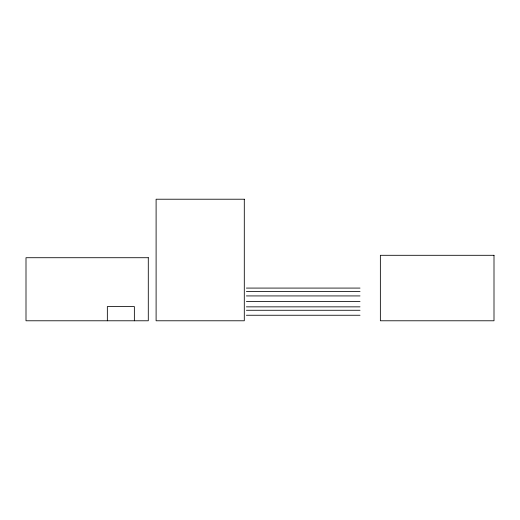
<?xml version="1.0" encoding="UTF-8"?>
<svg xmlns="http://www.w3.org/2000/svg" width="520" height="520" viewBox="0 0 520 520"><rect width="100%" height="100%" fill="white"/><g stroke="black" fill="none" stroke-linecap="round" stroke-linejoin="round"><path stroke-width="0.78" d="M246.383 288.08L360.022 288.08M246.383 291.473L360.022 291.473M246.383 295.925L360.022 295.925M246.383 301.405L360.022 301.405M246.383 306.852L360.022 306.852M246.383 310.271L360.022 310.271M246.383 315.25L360.022 315.25M134.362 320.781L134.362 306.566L107.348 306.566L107.348 320.781M244.296 199.219L156.104 199.219L156.104 320.781L244.296 320.781L244.296 199.219M494 255.3L380.361 255.3L380.361 320.781L494 320.781L494 255.3M148.291 257.719L26 257.719L26 320.781L148.291 320.781L148.291 257.719"/></g></svg>
